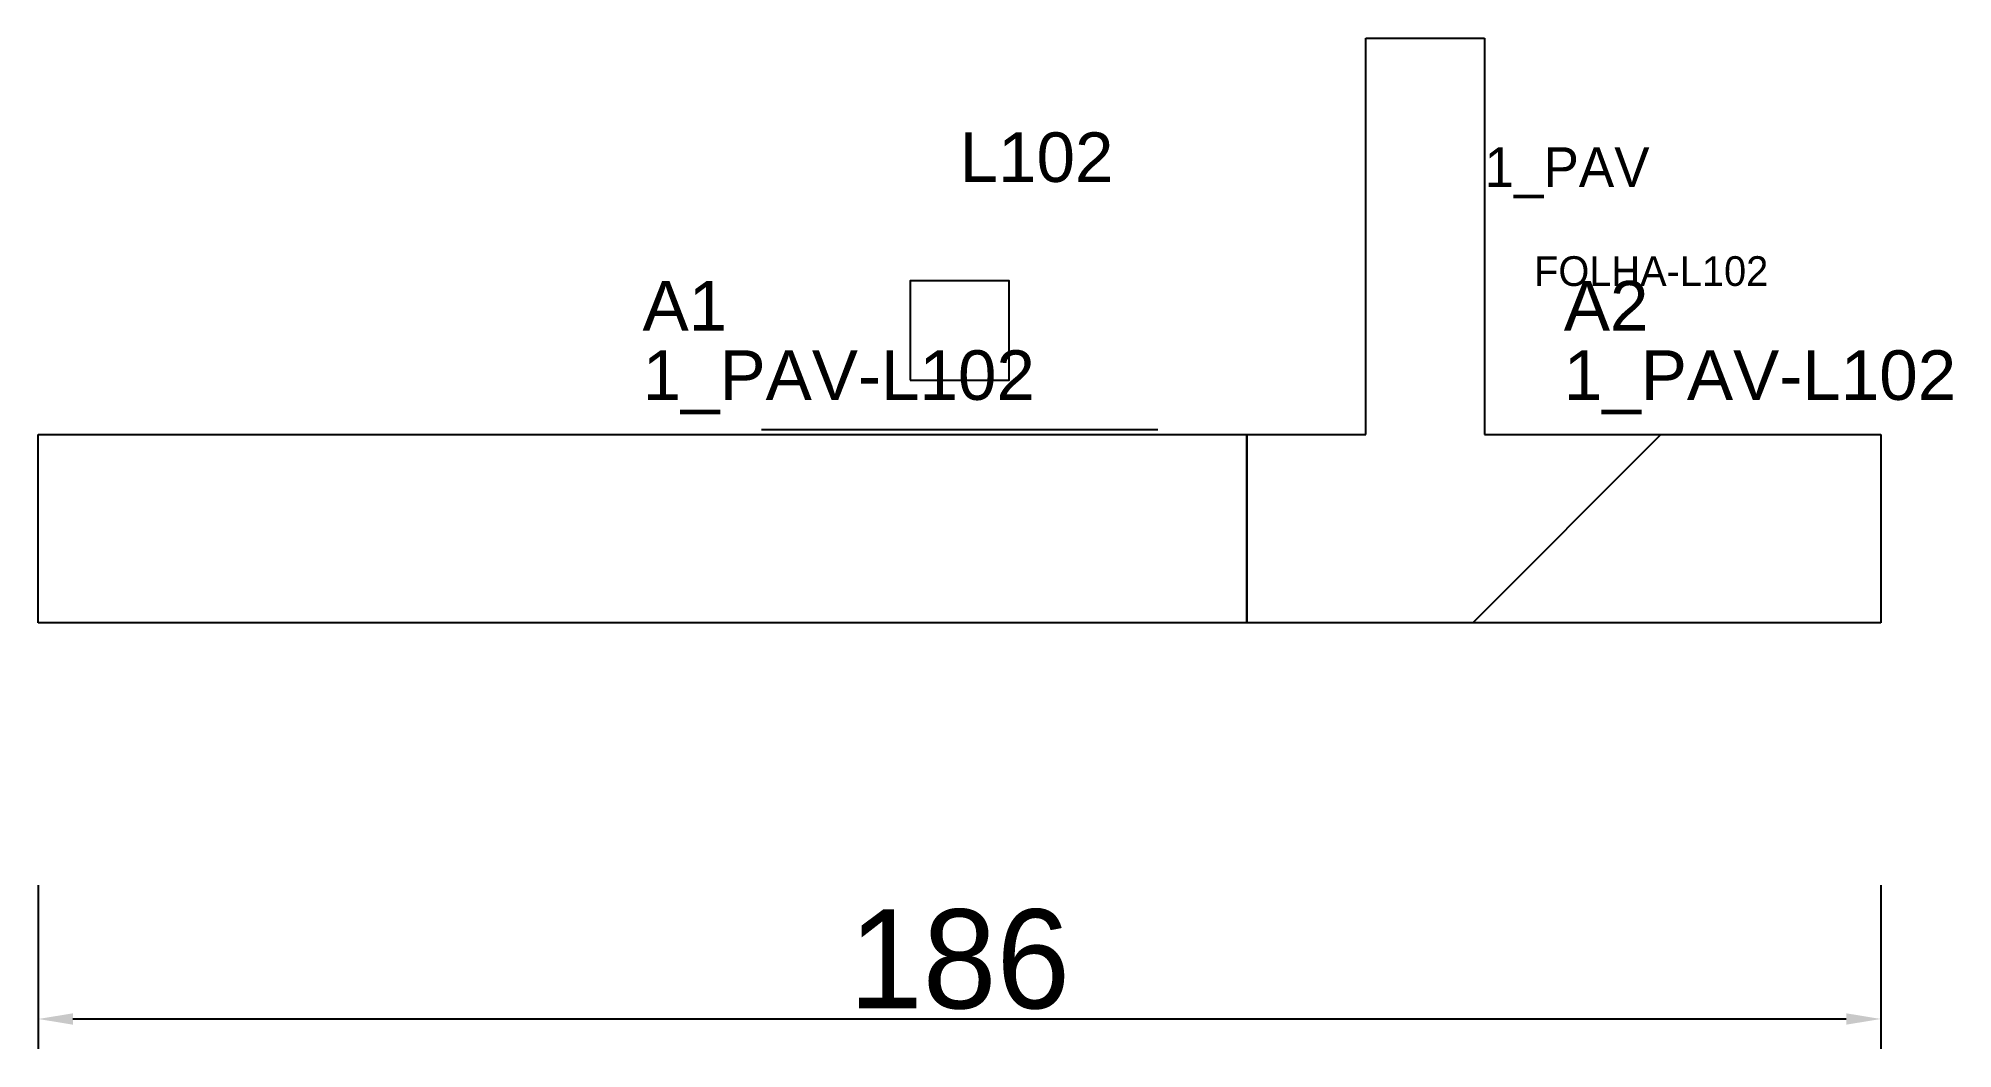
# Model space of a CAD drawing. Header units: metres. Extents: x 222 to 415, y 100 to 202.
import ezdxf

# ---------------------------------------------------------------- set-up
doc = ezdxf.new("R2010")
doc.units = ezdxf.units.M
for name, color, linetype in [('3', 3, 'CONTINUOUS'), ('AUX00', 7, 'CONTINUOUS'), ('COTA', 241, 'CONTINUOUS'), ('FOLHA', 255, 'CONTINUOUS'), ('Hachura', 251, 'CONTINUOUS'), ('NOMENCLATURA', 7, 'CONTINUOUS'), ('Nível', 160, 'CONTINUOUS'), ('Painéis', 200, 'CONTINUOUS'), ('Pilares', 5, 'CONTINUOUS'), ('SARR_2.2x7', 40, 'CONTINUOUS')]:
    doc.layers.add(name, color=color, linetype=linetype)
doc.styles.add('ARIAL', font='Arial.ttf')
doc.styles.add('STR_STANDARD', font='arial.ttf')
doc.dimstyles.new('EZ DXF', dxfattribs={"dimtxt": 10, "dimasz": 3.5, "dimexe": 3, "dimexo": 1.5, "dimgap": 1, "dimtad": 1, "dimdec": 1, "dimdsep": 46, "dimcen": 2.5, "dimazin": 3, "dimtfac": 1, "dimtmove": 0, "dimatfit": 3})

msp = doc.modelspace()

# ---------------------------------------------------------------- hatches: boundary and pattern name
at = {"layer": 'Hachura'}
h = msp.add_hatch(dxfattribs=at)
h.set_pattern_fill('ANSI31', scale=50)
h.paths.add_polyline_path([(368.2, 201.5), (368.2, 161.5), (408.2, 161.5), (408.2, 142.5), (222.2, 142.5), (222.2, 161.5), (356.2, 161.5), (356.2, 201.5)])
h = msp.add_hatch(dxfattribs=at)
h.set_pattern_fill('ANSI31', scale=50)
h.paths.add_polyline_path([(368.2, 201.5), (368.2, 161.5), (408.2, 161.5), (408.2, 142.5), (222.2, 142.5), (222.2, 161.5), (356.2, 161.5), (356.2, 201.5)])

# ---------------------------------------------------------------- linework, layer by layer
at = {"layer": '3'}
msp.add_lwpolyline([(344.2, 142.5), (344.2, 161.5)], close=True, dxfattribs=at)
msp.add_lwpolyline([(344.2, 142.5), (344.2, 161.5)], close=True, dxfattribs=at)
at = {"layer": 'Painéis', "color": 200}
for p, q in [((356.2, 161.5), (356.2, 201.5)), ((356.2, 201.5), (368.2, 201.5)), ((356.2, 161.5), (356.2, 201.5)), ((356.2, 201.5), (368.2, 201.5)), ((368.2, 201.5), (368.2, 161.5)), ((368.2, 201.5), (368.2, 161.5)), ((222.2, 142.5), (222.2, 161.5)), ((222.2, 161.5), (356.2, 161.5)), ((222.2, 142.5), (222.2, 161.5)), ((222.2, 161.5), (356.2, 161.5)), ((368.2, 161.5), (408.2, 161.5)), ((368.2, 161.5), (408.2, 161.5)), ((408.2, 161.5), (408.2, 142.5)), ((408.2, 161.5), (408.2, 142.5)), ((408.2, 142.5), (222.2, 142.5)), ((408.2, 142.5), (222.2, 142.5))]:
    msp.add_line(p, q, dxfattribs=at)
at = {"layer": 'Pilares'}
msp.add_lwpolyline([(310.2, 167), (320.2, 167), (320.2, 177), (310.2, 177)], close=True, dxfattribs=at)
msp.add_lwpolyline([(310.2, 167), (320.2, 167), (320.2, 177), (310.2, 177)], close=True, dxfattribs=at)
at = {"layer": 'SARR_2.2x7'}
msp.add_line((295.2, 162), (335.2, 162), dxfattribs=at)
msp.add_line((295.2, 162), (335.2, 162), dxfattribs=at)

# ---------------------------------------------------------------- texts
at = {"layer": '3', "style": 'STR_STANDARD'}
for s, p in [('A1', (283.2, 172)), ('A1', (283.2, 172)), ('A2', (376.2, 172)), ('A2', (376.2, 172))]:
    msp.add_text(s, height=5, dxfattribs=at).set_placement(p)
at = {"layer": 'AUX00', "style": 'STR_STANDARD'}
for p in [(283.2, 165), (283.2, 165), (376.2, 165), (376.2, 165)]:
    msp.add_text('1_PAV-L102', height=5, dxfattribs=at).set_placement(p)
at = {"layer": 'FOLHA'}
msp.add_text('FOLHA-L102', height=3, dxfattribs=at).set_placement((373.2, 176.5))
msp.add_text('FOLHA-L102', height=3, dxfattribs=at).set_placement((373.2, 176.5))
at = {"layer": 'NOMENCLATURA', "insert": (315.2, 192), "char_height": 5, "attachment_point": 1, "style": 'ARIAL'}
msp.add_mtext('L102', dxfattribs=at)
msp.add_mtext('L102', dxfattribs=at)
at = {"layer": 'Nível'}
msp.add_text('1_PAV', height=4, dxfattribs=at).set_placement((368.2, 186.5))
msp.add_text('1_PAV', height=4, dxfattribs=at).set_placement((368.2, 186.5))

# ---------------------------------------------------------------- dimensions: what is measured, and where the dimension line sits
at = {"layer": 'COTA'}
msp.add_linear_dim(base=(222.2, 102.5), p1=(222.2, 117.5), p2=(408.2, 117.5), dimstyle='EZ DXF', dxfattribs=at).render()
msp.add_linear_dim(base=(222.2, 102.5), p1=(222.2, 117.5), p2=(408.2, 117.5), dimstyle='EZ DXF', dxfattribs=at).render()

doc.saveas('drawing.dxf')
